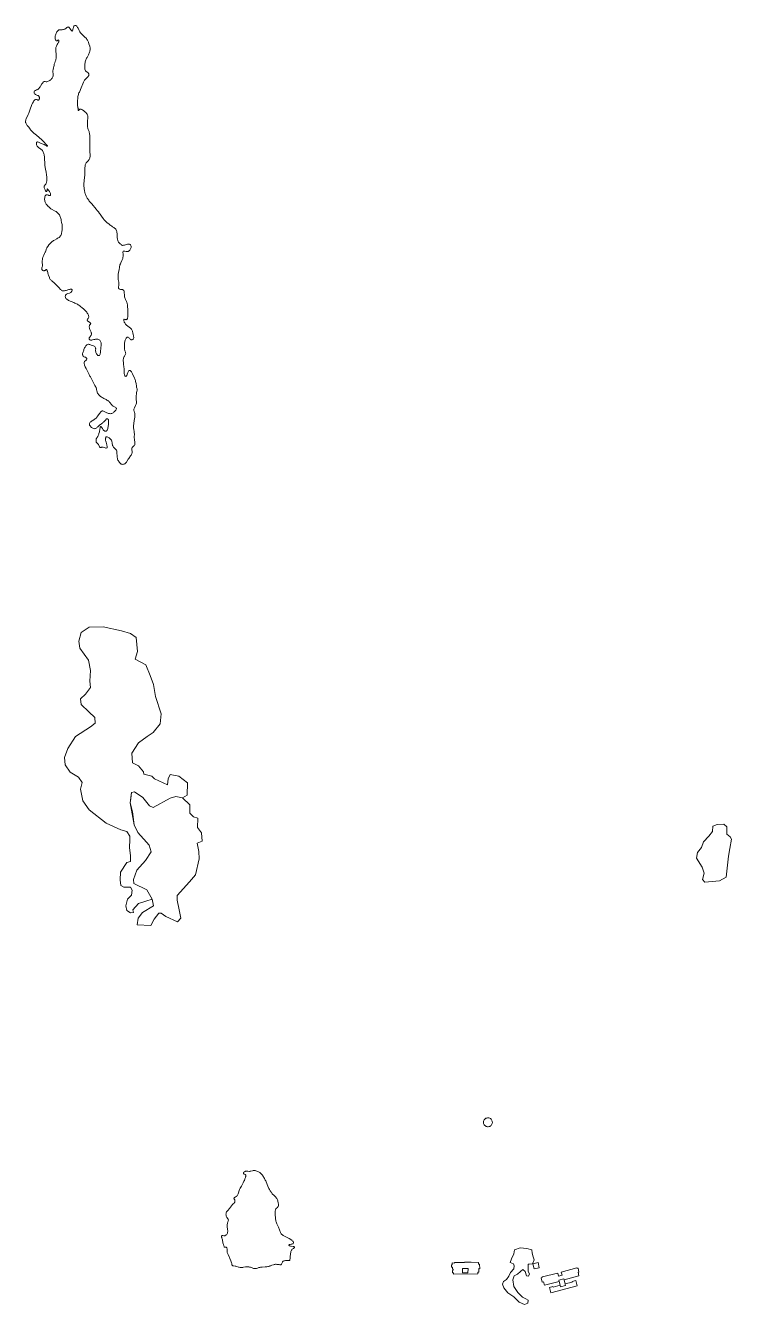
# Model space of a CAD drawing. Header units: metres. Extents: x 793723 to 812165, y 297650 to 314276.
# Drawn here: x 801819 to 803597, y 311058 to 314276 of the extents above; entities that cross this region are included whole.
import ezdxf

# ---------------------------------------------------------------- set-up
doc = ezdxf.new("R2010")
doc.units = ezdxf.units.M

msp = doc.modelspace()

# ---------------------------------------------------------------- linework, layer by layer
at = {"linetype": 'Continuous', "lineweight": 13}
for points in [[(801895.41, 314217.75), (801895.63, 314219.96), (801896.07, 314222.06), (801896.84, 314224.06), (801897.84, 314226.05), (801898.84, 314227.93), (801900.72, 314230.82), (801901.61, 314232.15), (801902.27, 314233.48), (801902.72, 314234.8), (801902.94, 314236.02), (801902.93, 314237.24), (801902.71, 314238.12), (801902.26, 314238.9), (801901.82, 314239.23), (801901.26, 314239.12), (801900.81, 314238.78), (801899.7, 314237.56), (801899.04, 314237.01), (801898.37, 314236.79), (801897.48, 314236.89), (801896.37, 314237.45), (801895.36, 314238.44), (801894.47, 314239.65), (801893.8, 314241.09), (801893.46, 314242.97), (801893.35, 314244.96), (801893.56, 314247.07), (801894, 314249.39), (801894.55, 314251.61), (801895.22, 314253.82), (801896.1, 314255.92), (801896.99, 314257.92), (801898.1, 314259.69), (801899.32, 314261.24), (801900.54, 314262.69), (801901.87, 314263.68), (801903.31, 314264.46)], [(801903.31, 314264.46), (801904.65, 314264.69), (801906.09, 314264.69), (801907.65, 314264.69), (801909.21, 314264.7), (801911.1, 314264.81), (801912.99, 314265.26), (801914.88, 314265.71), (801916.44, 314266.15), (801918, 314266.71), (801919.44, 314267.38), (801920.88, 314268.27), (801923.44, 314270.26), (801924.55, 314271.15), (801925.66, 314271.71), (801926.77, 314271.93), (801927.89, 314271.49), (801928.89, 314270.72), (801930, 314269.62), (801931.01, 314268.29), (801933.91, 314263.98), (801934.81, 314262.77), (801935.7, 314261.99), (801936.48, 314261.66), (801937.14, 314261.89), (801937.7, 314262.66), (801938.25, 314263.99), (801938.58, 314265.54), (801939.13, 314269.3), (801939.57, 314271.08), (801940.12, 314272.74), (801941.01, 314274.07), (801942.01, 314274.96), (801943.23, 314275.4), (801944.57, 314275.51), (801945.9, 314275.41), (801947.13, 314274.86), (801948.35, 314273.75)], [(801948.35, 314273.75), (801949.36, 314272.43), (801950.36, 314270.88), (801951.37, 314269.11), (801954.16, 314263.25)], [(801954.16, 314263.25), (801955.17, 314261.26), (801956.29, 314259.39), (801957.63, 314257.51), (801959.19, 314255.74), (801960.75, 314254.08), (801962.42, 314252.32), (801969.23, 314245.92), (801970.9, 314244.26), (801972.46, 314242.6), (801973.91, 314240.84), (801975.25, 314239.07), (801976.37, 314237.3), (801977.15, 314235.42), (801977.82, 314233.54), (801978.94, 314229.78), (801980.74, 314224.03), (801981.19, 314222.15), (801981.64, 314220.16), (801981.86, 314218.28), (801981.87, 314216.29), (801981.65, 314214.3), (801981.32, 314212.3), (801980.88, 314210.42), (801980.22, 314208.43), (801979.33, 314206.21), (801978.34, 314204.11), (801977.34, 314201.89), (801974.02, 314195.47), (801972.91, 314193.36), (801971.91, 314191.15), (801971.03, 314188.93), (801970.26, 314186.72), (801969.59, 314184.28), (801969.04, 314181.96), (801968.71, 314179.52), (801968.5, 314177.2), (801968.28, 314174.76)], [(801874.69, 314134.59), (801876.47, 314135.26), (801878.25, 314136.26), (801879.91, 314137.37), (801881.69, 314138.7), (801883.36, 314140.15), (801884.8, 314141.7), (801886.24, 314143.36), (801887.35, 314145.14), (801888.12, 314146.91), (801888.56, 314148.79), (801888.78, 314150.78), (801888.67, 314152.77), (801888.55, 314154.77), (801888.1, 314158.53), (801887.98, 314160.41), (801888.2, 314162.18), (801888.53, 314164.06), (801889.96, 314169.71), (801890.4, 314171.7), (801891.17, 314175.91), (801891.61, 314178.01), (801892.16, 314180.11), (801892.83, 314181.78), (801894.15, 314185.21), (801894.82, 314186.87), (801895.37, 314188.75), (801895.7, 314190.64), (801896.03, 314192.52), (801896.25, 314194.51), (801896.35, 314196.5), (801896.35, 314198.83), (801896.23, 314201.26), (801896, 314203.58), (801895.43, 314210.77), (801895.31, 314213.1), (801895.31, 314215.42), (801895.41, 314217.75)], [(801968.28, 314174.76), (801968.17, 314172.44), (801968.29, 314170.11), (801968.52, 314167.79), (801968.86, 314165.69), (801969.53, 314163.7), (801970.54, 314161.93), (801971.65, 314160.38), (801973.1, 314159.06), (801974.33, 314158.07), (801975.67, 314157.18), (801976.89, 314156.3), (801977.78, 314155.31), (801978.45, 314154.2), (801978.68, 314152.87), (801978.68, 314151.55), (801978.35, 314150.22), (801977.58, 314148.78), (801976.47, 314147.34), (801975.14, 314146.01), (801970.58, 314141.68), (801969.14, 314140.13), (801967.92, 314138.46), (801966.81, 314136.69), (801965.93, 314134.92), (801965.15, 314132.92), (801962.17, 314124.84), (801961.28, 314122.85), (801959.62, 314118.86), (801954.75, 314108.33), (801953.75, 314106.12), (801952.87, 314103.9), (801952.21, 314101.69), (801951.66, 314099.58), (801951.22, 314097.48), (801950.89, 314095.38), (801950.56, 314093.16), (801950.45, 314091.39)], [(801853.98, 314091.28), (801854.2, 314092.72), (801854.2, 314094.16), (801853.86, 314095.7), (801853.19, 314097.03), (801852.3, 314098.25), (801850.96, 314099.24), (801849.4, 314099.9), (801845.95, 314101.11), (801844.39, 314101.88), (801843.05, 314102.76), (801842.05, 314103.98), (801841.27, 314105.41), (801840.93, 314106.85), (801840.82, 314108.4), (801841.03, 314109.73), (801841.7, 314110.95), (801842.7, 314111.72), (801844.03, 314112.39), (801847.03, 314113.5), (801848.7, 314114.17), (801850.26, 314114.95), (801851.81, 314116.17), (801853.26, 314117.72), (801854.59, 314119.5), (801855.92, 314121.27), (801857.14, 314123.27), (801860.57, 314128.81), (801861.57, 314130.36), (801862.68, 314131.8), (801863.68, 314133.02), (801864.79, 314133.91), (801865.9, 314134.57), (801867.23, 314134.69), (801868.57, 314134.58), (801871.46, 314134.14), (801873.02, 314134.15), (801874.69, 314134.59)], [(801822.43, 314025.92), (801821.31, 314027.46), (801820.42, 314029.12), (801819.86, 314030.56), (801819.41, 314031.99), (801819.18, 314033.43), (801819.29, 314035.31), (801819.73, 314037.31), (801820.28, 314039.19), (801821.06, 314041.18), (801821.94, 314043.29), (801824.93, 314049.38), (801825.82, 314051.37), (801826.81, 314053.48), (801827.59, 314055.47), (801828.25, 314057.58), (801830.9, 314065.55), (801831.68, 314067.43), (801833.22, 314071.53), (801835.1, 314077.07), (801835.77, 314078.84), (801836.76, 314080.5), (801838.98, 314083.72), (801840.31, 314085.93), (801840.98, 314086.93), (801841.98, 314088.04), (801842.97, 314089.04), (801843.97, 314089.7), (801845.09, 314089.93), (801846.09, 314089.82), (801847.09, 314089.38), (801848.98, 314088.28), (801849.88, 314087.95), (801850.88, 314087.84), (801851.88, 314088.17), (801852.77, 314088.84), (801853.54, 314089.95), (801853.98, 314091.28)], [(801950.45, 314091.39), (801950.24, 314087.52), (801950.03, 314082.32), (801949.92, 314079.11), (801949.93, 314076.12), (801950.16, 314073.24), (801950.61, 314070.7), (801951.06, 314068.82), (801951.62, 314067.38), (801952.07, 314066.5), (801952.4, 314066.28), (801952.07, 314066.06), (801951.85, 314065.61), (801951.63, 314064.95), (801951.63, 314064.29), (801951.63, 314063.62), (801951.85, 314062.85), (801952.19, 314062.18), (801952.52, 314061.74), (801952.86, 314061.52), (801953.08, 314061.63), (801953.3, 314062.08), (801953.52, 314062.63), (801953.86, 314063.29), (801954.3, 314064.07), (801955.08, 314064.74), (801955.85, 314065.18), (801956.85, 314065.4), (801957.97, 314065.3), (801959.64, 314064.86), (801961.31, 314064.09), (801963.09, 314063.09), (801964.87, 314061.77), (801966.55, 314060.45), (801968.33, 314058.9), (801970, 314057.36), (801971.56, 314055.7), (801973.01, 314054.04)], [(801973.01, 314054.04), (801974.24, 314052.28), (801975.14, 314050.4), (801975.81, 314048.41), (801976.04, 314046.42), (801976.15, 314044.31), (801975.94, 314042.21), (801975.61, 314040.11), (801975.39, 314038.23), (801975.17, 314034.46), (801975.07, 314030.48), (801975.08, 314026.38), (801975.2, 314024.28), (801975.31, 314022.29), (801975.54, 314020.3), (801975.88, 314018.31), (801976.44, 314016.32), (801977.11, 314014.44), (801978.57, 314010.57), (801979.24, 314008.69), (801979.8, 314006.7), (801980.25, 314004.49), (801980.48, 314002.27), (801980.71, 313999.95), (801980.71, 313997.63), (801981.2, 313981.8), (801981.1, 313977.16), (801980.79, 313965.31), (801980.68, 313962.99), (801980.8, 313960.67), (801980.81, 313958.34), (801981.03, 313956.13), (801981.6, 313952.04), (801981.83, 313950.05), (801981.94, 313948.05), (801981.72, 313945.95), (801981.4, 313943.85), (801980.84, 313941.86)], [(801846.9, 313980.94), (801847.23, 313981.93), (801847.9, 313982.49), (801848.9, 313982.71), (801850.12, 313982.6), (801851.57, 313982.05), (801853.13, 313981.5), (801858.37, 313979.08), (801863.93, 313976.88), (801865.72, 313976.22), (801867.27, 313975.45), (801870.17, 313973.8), (801872.07, 313972.81), (801873.07, 313972.48), (801873.74, 313972.37), (801874.18, 313972.48), (801874.4, 313972.7), (801874.18, 313973.25), (801872.62, 313974.69), (801869.72, 313977.67), (801866.7, 313981.2), (801865.37, 313982.64), (801862.69, 313985.29), (801858.23, 313989.59), (801855.11, 313992.46), (801853.55, 313993.9), (801846.75, 313999.41), (801843.4, 314002.17), (801840.28, 314005.04), (801837.04, 314008.24), (801835.26, 314009.9), (801833.59, 314011.67), (801831.91, 314013.54), (801830.8, 314014.98), (801827.34, 314019.51), (801824.77, 314022.71), (801823.54, 314024.26), (801822.43, 314025.92)], [(801872.38, 313884.06), (801872.6, 313886.38), (801872.82, 313888.71), (801872.81, 313891.14), (801872.81, 313893.58), (801872.69, 313896.01), (801872.35, 313898.11), (801872.01, 313900.32), (801870.77, 313906.74), (801869.75, 313914.59), (801868.06, 313923.66), (801867.72, 313925.99), (801867.5, 313928.2), (801867.38, 313930.41), (801867.25, 313939.38), (801867.13, 313941.59), (801866.9, 313943.91), (801866.56, 313946.23), (801866.23, 313948.56), (801865.78, 313950.77), (801865.21, 313952.98), (801864.54, 313955.19), (801863.76, 313957.18), (801862.86, 313959.17), (801861.63, 313960.94), (801860.18, 313962.6), (801858.51, 313964.03), (801856.62, 313965.47), (801852.94, 313968.11), (801851.16, 313969.44), (801849.59, 313970.87), (801848.37, 313972.42), (801847.7, 313973.97), (801847.14, 313975.4), (801846.8, 313976.95), (801846.68, 313978.39), (801846.68, 313979.83), (801846.9, 313980.94)], [(801980.84, 313941.86), (801980.07, 313939.97), (801979.41, 313938.53), (801978.74, 313937.31), (801977.52, 313935.76), (801976.08, 313934.32), (801973.19, 313931.44), (801971.86, 313929.99), (801970.75, 313928.33), (801970.09, 313926.67), (801969.53, 313924.9), (801969.21, 313922.91), (801968.99, 313920.91), (801968.88, 313918.81), (801968.89, 313916.71), (801968.79, 313912.39), (801968.8, 313905.64), (801968.81, 313903.32), (801968.7, 313901.1), (801968.48, 313898.67), (801968.05, 313894.02), (801966.74, 313884.61), (801966.41, 313882.29), (801966.19, 313879.96), (801966.09, 313877.64), (801966.09, 313875.32), (801966.1, 313872.99), (801966.32, 313870.67), (801966.55, 313868.46), (801967.01, 313863.81), (801967.35, 313861.49), (801967.8, 313859.27), (801968.25, 313857.06), (801968.81, 313854.74), (801969.37, 313852.64), (801970.15, 313850.54), (801970.94, 313848.55), (801971.83, 313846.56)], [(801882.03, 313851.44), (801881.69, 313852.99), (801881.24, 313854.64), (801880.57, 313856.19), (801879.79, 313857.85), (801878.9, 313859.07), (801878.12, 313860.28), (801875.55, 313863.48), (801874.77, 313864.37), (801874.21, 313864.7), (801873.77, 313864.59), (801873.43, 313864.14), (801873.32, 313863.59), (801873.33, 313862.7), (801873.33, 313861.71), (801873.33, 313860.6), (801873.11, 313859.6), (801872.89, 313858.72), (801872.33, 313858.05), (801871.89, 313857.94), (801871.44, 313858.05), (801870.55, 313858.71), (801869.77, 313859.71), (801868.99, 313861.03), (801868.21, 313862.47), (801867.54, 313864.13), (801866.86, 313865.9), (801866.42, 313867.67), (801866.19, 313869.44), (801866.41, 313871.1), (801866.96, 313872.43), (801867.85, 313873.76), (801869.84, 313876.42), (801870.73, 313877.86), (801871.28, 313879.3), (801871.73, 313880.74), (801872.06, 313882.4), (801872.38, 313884.06)], [(801896.15, 313807.32), (801894.15, 313808.64), (801892.25, 313809.74), (801886.46, 313812.72), (801884.57, 313813.71), (801882.67, 313814.81), (801880.78, 313816.13), (801879.11, 313817.57), (801877.43, 313819.11), (801875.76, 313820.66), (801874.2, 313822.43), (801872.75, 313824.08), (801871.41, 313825.85), (801870.18, 313827.73), (801869.17, 313829.61), (801868.28, 313831.6), (801867.72, 313833.59), (801867.38, 313835.69), (801867.26, 313837.79), (801867.26, 313839.78), (801867.37, 313841.89), (801867.58, 313843.77), (801868.03, 313845.43), (801868.47, 313846.76), (801869.02, 313847.75), (801869.91, 313848.75), (801870.8, 313849.42), (801871.91, 313849.64), (801873.02, 313849.65), (801874.14, 313849.32), (801876.59, 313848.44), (801878.03, 313848), (801879.37, 313847.78), (801880.59, 313847.78), (801881.48, 313848.12), (801881.93, 313848.89), (801882.03, 313850), (801882.03, 313851.44)], [(801971.83, 313846.56), (801972.73, 313844.79), (801973.62, 313843.13), (801974.63, 313841.36), (801975.63, 313839.71), (801976.86, 313837.72), (801978.31, 313835.84), (801979.76, 313833.96), (801982.78, 313830.32), (801985.9, 313826.67), (801996.83, 313813.97), (801999.85, 313810.33), (802002.86, 313806.57), (802005.76, 313802.82), (802007.1, 313800.94), (802012.46, 313793.21), (802015.14, 313789.45), (802016.59, 313787.57), (802018.04, 313785.8), (802019.71, 313784.15), (802021.39, 313782.49), (802023.06, 313780.84), (802024.84, 313779.29), (802028.52, 313776.31), (802032.31, 313773.44), (802034.21, 313772.12), (802036.1, 313770.8), (802037.99, 313769.47), (802041.78, 313767.16), (802043.45, 313766.06), (802045.02, 313764.73), (802046.35, 313763.3), (802047.47, 313761.42), (802048.25, 313759.43), (802048.82, 313757.22), (802049.15, 313755), (802049.49, 313752.57), (802049.72, 313750.14)], [(801884.54, 313730.49), (801886.32, 313732.05), (801888.09, 313733.49), (801889.98, 313734.71), (801891.98, 313735.82), (801898.09, 313739.16), (801899.98, 313740.27), (801901.87, 313741.49), (801903.65, 313742.71), (801905.31, 313744.04), (801906.65, 313745.6), (801907.75, 313747.37), (801908.64, 313749.36), (801909.41, 313751.58), (801909.96, 313753.79), (801910.4, 313756.12), (801910.73, 313758.44), (801911.06, 313760.77), (801911.28, 313763.2), (801911.38, 313765.64), (801911.49, 313768.07), (801911.48, 313770.5), (801911.25, 313772.94), (801911.03, 313775.37), (801910.58, 313777.92), (801910.12, 313780.35), (801909.11, 313785.22), (801908.55, 313787.65), (801907.99, 313790.08), (801907.31, 313792.41), (801906.42, 313794.62), (801905.52, 313796.83), (801904.41, 313798.93), (801903.07, 313800.81), (801901.5, 313802.68), (801899.83, 313804.34), (801898.05, 313805.88), (801896.15, 313807.32)], [(802049.72, 313750.14), (802050.07, 313743.39), (802050.19, 313741.17), (802050.53, 313739.07), (802050.87, 313737.08), (802051.43, 313735.31), (802051.99, 313733.65), (802052.77, 313732), (802053.66, 313730.56), (802054.89, 313729.01), (802056.12, 313727.69), (802057.46, 313726.36), (802058.79, 313725.26), (802060.13, 313724.16), (802061.02, 313723.49), (802062.03, 313722.94), (802063.03, 313722.5), (802064.59, 313722.4), (802066.25, 313722.62), (802068.03, 313723.07), (802073.82, 313724.96), (802075.71, 313725.41), (802077.6, 313725.75), (802079.38, 313725.64), (802080.94, 313725.2), (802082.38, 313724.43), (802083.61, 313723.44), (802084.61, 313722.11), (802085.17, 313720.67), (802085.29, 313719.01), (802084.96, 313717.35), (802084.41, 313715.58), (802083.52, 313713.81), (802082.52, 313712.15), (802081.42, 313710.48), (802080.19, 313709.15), (802078.75, 313708.04), (802077.31, 313707.27)], [(801866.02, 313658.52), (801865.01, 313658.41), (801864.01, 313658.52), (801862.9, 313658.96), (801862.01, 313659.73), (801861.12, 313660.61), (801860.56, 313661.72), (801860.22, 313662.94), (801860.33, 313664.26), (801860.55, 313665.59), (801861.21, 313668.58), (801861.54, 313670.24), (801861.64, 313672.01), (801861.64, 313673.89), (801861.29, 313679.76), (801861.29, 313681.97), (801861.39, 313684.07), (801861.5, 313686.18), (801861.83, 313688.28), (801862.16, 313690.38), (801862.6, 313692.38), (801863.26, 313694.26), (801864.15, 313696.25), (801865.14, 313698.14), (801867.14, 313701.79), (801868.02, 313703.79), (801868.58, 313705.12), (801869.02, 313706.44), (801870.68, 313711.65), (801871.23, 313713.2), (801872, 313714.75), (801873, 313716.63), (801874.22, 313718.41), (801875.44, 313720.07), (801878.21, 313723.51), (801881.32, 313727.06), (801882.87, 313728.83), (801884.54, 313730.49)], [(802077.31, 313707.27), (802075.75, 313707.04), (802074.08, 313707.04), (802072.41, 313707.25), (802069.18, 313708.02), (802067.73, 313708.24), (802066.51, 313708.24), (802065.51, 313708.01), (802064.95, 313707.57), (802064.62, 313706.9), (802064.4, 313705.8), (802064.52, 313704.36), (802064.97, 313701.15), (802065.2, 313699.49), (802065.2, 313697.72), (802064.98, 313695.73), (802064.32, 313691.74), (802063.88, 313689.86), (802063.44, 313687.98), (802062.78, 313686.1), (802062.01, 313684.1), (802058.9, 313678.23), (802057.91, 313676.13), (802057.02, 313673.91), (802056.36, 313671.7), (802055.92, 313669.59), (802055.48, 313667.49), (802054.72, 313661.07), (802054.39, 313658.85), (802052.74, 313649.78), (802052.41, 313647.56), (802052.19, 313645.24), (802052.09, 313643.02), (802052.2, 313640.81), (802052.43, 313638.49), (802052.66, 313636.28), (802053.68, 313629.64), (802053.9, 313627.54)], [(801935.78, 313611.77), (801934.78, 313612.21), (801933.33, 313612.32), (801931.77, 313612.09), (801929.88, 313611.64), (801927.88, 313611.09), (801921.54, 313609.3), (801919.43, 313608.74), (801917.32, 313608.29), (801915.2, 313608.07), (801913.31, 313608.06), (801911.53, 313608.5), (801909.97, 313609.27), (801908.52, 313610.38), (801907.07, 313611.81), (801902.72, 313616.45), (801901.16, 313618.1), (801889.56, 313629.7), (801888.11, 313631.02), (801885.21, 313633.23), (801883.76, 313634.44), (801882.43, 313635.66), (801881.31, 313636.98), (801880.42, 313638.42), (801879.74, 313639.96), (801879.07, 313641.62), (801877.17, 313647.37), (801876.5, 313649.47), (801874.25, 313657.21), (801873.69, 313658.76), (801873.13, 313660.09), (801872.46, 313661.08), (801871.79, 313661.64), (801871.02, 313661.52), (801870.13, 313661.08), (801868.24, 313659.63), (801867.13, 313658.97), (801866.02, 313658.52)], [(802053.9, 313627.54), (802054.02, 313625.32), (802054.03, 313623.33), (802053.81, 313621.34), (802053.37, 313617.8), (802053.26, 313616.25), (802053.38, 313614.81), (802053.71, 313613.7), (802054.5, 313612.93), (802055.5, 313612.38), (802056.72, 313611.94), (802058.28, 313611.72), (802061.51, 313611.4), (802063.18, 313611.29), (802064.51, 313610.85), (802065.74, 313610.19), (802066.63, 313609.09), (802067.19, 313607.54), (802067.53, 313605.77), (802067.76, 313603.78), (802068.11, 313597.36), (802068.33, 313595.04), (802068.56, 313592.82), (802069.12, 313590.61), (802069.8, 313588.62), (802070.58, 313586.63), (802073.26, 313580.88), (802074.16, 313578.89), (802074.83, 313576.9), (802075.28, 313575.14), (802075.62, 313573.37), (802075.84, 313571.48), (802076.3, 313567.28), (802076.64, 313562.52), (802076.77, 313557.65), (802076.88, 313555.44), (802076.78, 313550.9), (802076.58, 313544.38)], [(801965.04, 313562.59), (801961.37, 313565.68), (801957.58, 313568.77), (801955.68, 313570.21), (801953.67, 313571.64), (801951.67, 313572.96), (801949.66, 313574.29), (801947.55, 313575.5), (801945.43, 313576.6), (801943.2, 313577.48), (801940.97, 313578.36), (801934.07, 313581), (801931.84, 313581.88), (801929.61, 313582.87), (801927.5, 313583.86), (801925.6, 313585.08), (801923.93, 313586.29), (801922.37, 313587.72), (801921.03, 313589.16), (801920.14, 313590.82), (801919.58, 313592.48), (801919.35, 313594.25), (801919.57, 313596.02), (801920.12, 313597.57), (801921.12, 313598.79), (801922.45, 313599.79), (801924.12, 313600.56), (801925.9, 313601.12), (801929.68, 313602.24), (801931.46, 313602.9), (801933.01, 313603.79), (801934.24, 313604.9), (801935.12, 313606.12), (801935.79, 313607.45), (801936.23, 313608.78), (801936.34, 313610), (801936.22, 313610.99), (801935.78, 313611.77)], [(801981.86, 313509.19), (801981.08, 313511.06), (801980.4, 313513.05), (801979.84, 313515.05), (801979.62, 313516.93), (801979.5, 313518.7), (801979.83, 313520.25), (801980.38, 313521.46), (801981.16, 313522.57), (801982.6, 313524.46), (801983.16, 313525.34), (801983.27, 313526.12), (801982.93, 313527), (801982.26, 313527.78), (801981.26, 313528.66), (801980.03, 313529.43), (801976.35, 313531.97), (801975.57, 313532.52), (801974.91, 313533.07), (801974.46, 313533.73), (801974.23, 313534.4), (801974.45, 313535.39), (801975.12, 313536.5), (801976.89, 313538.72), (801977.67, 313540.05), (801978.22, 313541.49), (801978.33, 313543.15), (801978.1, 313544.81), (801977.54, 313546.69), (801976.76, 313548.57), (801975.75, 313550.45), (801974.64, 313552.32), (801973.3, 313554.09), (801971.85, 313555.86), (801970.29, 313557.63), (801968.61, 313559.28), (801966.83, 313560.94), (801965.04, 313562.59)], [(802076.58, 313544.38), (802076.47, 313542.27), (802076.25, 313540.39), (802076.03, 313538.73), (802075.48, 313537.29), (802074.7, 313536.29), (802073.7, 313535.63), (802072.59, 313535.4), (802071.37, 313535.62), (802068.92, 313536.39), (802067.91, 313536.61), (802067.02, 313536.5), (802066.58, 313536.05), (802066.36, 313535.17), (802066.36, 313534.06), (802066.7, 313532.73), (802067.26, 313531.19), (802067.93, 313529.64), (802068.94, 313527.76), (802070.05, 313525.99), (802071.28, 313524.22), (802072.73, 313522.68), (802074.29, 313521.24), (802075.97, 313519.92), (802081.2, 313516.17), (802082.88, 313514.84), (802084.33, 313513.41), (802085.66, 313511.86), (802086.67, 313510.32), (802087.45, 313508.66), (802088.12, 313506.89), (802088.57, 313505.12), (802089.02, 313503.68), (802090.48, 313497.82), (802091.04, 313495.61), (802091.38, 313493.4), (802091.61, 313491.41), (802091.61, 313489.52)], [(802008.45, 313463.21), (802008.67, 313465.54), (802009.21, 313470.41), (802009.43, 313472.73), (802009.53, 313475.06), (802009.31, 313477.27), (802008.86, 313479.15), (802008.18, 313481.03), (802007.18, 313482.69), (802005.95, 313484.12), (802004.5, 313485.23), (802002.83, 313485.89), (802001.16, 313486.44), (801999.27, 313486.65), (801997.27, 313486.65), (801995.26, 313486.42), (801993.26, 313486.08), (801991.37, 313485.64), (801987.7, 313484.52), (801985.92, 313484.19), (801984.14, 313483.96), (801982.59, 313484.07), (801981.36, 313484.62), (801980.36, 313485.28), (801979.58, 313486.27), (801979.13, 313487.38), (801979.02, 313488.49), (801979.46, 313489.59), (801980.12, 313490.7), (801983.01, 313494.36), (801983.89, 313495.58), (801984.67, 313496.91), (801985.11, 313498.35), (801985.33, 313499.79), (801985.22, 313501.23), (801984.77, 313502.77), (801984.21, 313504.32), (801981.86, 313509.19)], [(801979.12, 313397.97), (801975.87, 313404.49), (801971.63, 313413.11), (801969.72, 313417.09), (801968.83, 313418.97), (801968.05, 313420.85), (801967.38, 313422.62), (801966.93, 313424.39), (801966.59, 313426.05), (801966.47, 313427.48), (801966.8, 313428.81), (801967.58, 313429.92), (801968.58, 313430.81), (801970.91, 313432.7), (801971.91, 313433.58), (801972.69, 313434.69), (801973.24, 313435.8), (801973.46, 313436.91), (801973.24, 313438.01), (801972.68, 313439.01), (801971.9, 313439.89), (801970.89, 313440.66), (801969.89, 313441.21), (801968.78, 313441.54), (801966.66, 313441.98), (801965.66, 313442.42), (801964.66, 313443.3), (801963.88, 313444.41), (801963.2, 313445.85), (801962.76, 313447.39), (801962.64, 313449.05), (801962.86, 313450.6), (801963.3, 313452.26), (801965.62, 313459.13), (801966.17, 313460.9), (801966.95, 313462.9), (801967.94, 313464.78), (801968.94, 313466.66)], [(801968.94, 313466.66), (801970.05, 313468.44), (801971.16, 313469.99), (801972.38, 313471.43), (801973.71, 313472.43), (801975.16, 313473.21), (801976.6, 313473.65), (801978.05, 313473.66), (801979.61, 313473.33), (801981.17, 313472.89), (801984.51, 313471.57), (801988.4, 313470.25), (801990.19, 313469.59), (801991.97, 313468.71), (801993.42, 313467.72), (801994.42, 313466.39), (801995.2, 313464.95), (801995.65, 313463.29), (801995.77, 313461.86), (801995.66, 313458.65), (801995.67, 313456.99), (801995.89, 313455), (801996.46, 313453.12), (801997.24, 313451.13), (801998.13, 313449.36), (801999.14, 313447.81), (802000.37, 313446.49), (802001.59, 313445.49), (802002.93, 313445.05), (802004.26, 313445.17), (802005.37, 313445.83), (802006.26, 313446.83), (802006.81, 313448.38), (802007.26, 313450.04), (802007.58, 313452.04), (802007.8, 313454.14), (802007.91, 313456.35), (802008.45, 313463.21)], [(802091.61, 313489.52), (802091.17, 313487.86), (802090.4, 313486.64), (802089.29, 313485.65), (802088.06, 313484.98), (802086.73, 313484.75), (802085.39, 313484.86), (802083.95, 313485.52), (802082.61, 313486.63), (802081.38, 313487.84), (802080.15, 313489.17), (802078.93, 313490.38), (802077.7, 313491.26), (802076.48, 313491.7), (802075.48, 313491.48), (802074.36, 313490.92), (802073.36, 313490.03), (802072.37, 313488.93), (802071.48, 313487.49), (802070.82, 313485.93), (802070.04, 313483.94), (802069.49, 313481.73), (802069.05, 313479.51), (802068.72, 313477.08), (802068.51, 313474.75), (802068.29, 313472.32), (802068.18, 313469.88), (802068.08, 313467.56), (802068.19, 313465.12), (802068.31, 313462.91), (802068.54, 313460.7), (802068.99, 313458.49), (802069.55, 313456.83), (802070.67, 313453.51), (802071.12, 313451.96), (802071.34, 313450.19), (802071.13, 313448.64), (802070.46, 313447.09)], [(802070.46, 313447.09), (802069.46, 313445.54), (802068.35, 313444.1), (802067.25, 313442.55), (802066.36, 313440.89), (802065.81, 313439.11), (802065.48, 313437.23), (802065.26, 313435.13), (802065.26, 313433.03), (802065.38, 313430.81), (802065.5, 313428.6), (802065.95, 313423.95), (802066.75, 313416.87), (802067.21, 313412.12), (802067.55, 313407.36), (802067.79, 313401.16), (802067.9, 313399.17), (802068.13, 313397.4), (802068.47, 313395.85), (802069.03, 313394.53), (802069.7, 313393.75), (802070.48, 313393.2), (802071.37, 313392.98), (802072.15, 313393.1), (802073.03, 313393.87), (802073.92, 313395.2), (802074.7, 313396.86), (802075.36, 313398.64), (802076.8, 313402.62), (802077.57, 313404.4), (802078.35, 313406.06), (802079.23, 313407.28), (802080.23, 313407.94), (802081.23, 313408.06), (802082.35, 313407.62), (802083.46, 313406.84), (802084.58, 313405.74), (802085.58, 313404.3)], [(802036.26, 313321.19), (802034.93, 313322.85), (802032.36, 313326.28), (802030.91, 313328.04), (802029.46, 313329.59), (802027.79, 313330.91), (802026, 313332.24), (802024.11, 313333.34), (802022.1, 313334.44), (802015.98, 313337.63), (802013.97, 313338.74), (802011.96, 313339.95), (802009.96, 313341.27), (802008.17, 313342.6), (802006.39, 313344.14), (802004.72, 313345.58), (802003.16, 313347.23), (802001.82, 313348.89), (802000.7, 313350.66), (801999.92, 313352.43), (801999.36, 313354.31), (801998.91, 313356.3), (801998.12, 313360.06), (801997.78, 313361.94), (801997.22, 313363.71), (801996.88, 313364.92), (801996.33, 313366.03), (801995.54, 313367.24), (801993.65, 313369.78), (801992.64, 313371.44), (801991.75, 313373.32), (801990.74, 313375.2), (801988.06, 313381.28), (801987.05, 313383.38), (801986.04, 313385.37), (801982.58, 313391.67), (801981.35, 313393.77), (801979.12, 313397.97)], [(802085.58, 313404.3), (802086.59, 313402.65), (802087.48, 313400.88), (802088.38, 313398.89), (802093.19, 313388.72), (802094.08, 313386.62), (802094.98, 313384.41), (802095.76, 313382.31), (802096.32, 313379.98), (802096.88, 313377.55), (802097.33, 313375.23), (802098.35, 313368.37), (802098.69, 313366.16), (802099.59, 313362.95), (802099.93, 313361.29), (802100.04, 313359.74), (802100.05, 313357.75), (802099.72, 313355.76), (802098.84, 313351.55), (802098.4, 313349.34), (802098.18, 313347.57), (802098.07, 313345.79), (802097.75, 313341.92), (802097.64, 313339.93), (802097.64, 313337.83), (802097.65, 313335.83), (802097.76, 313333.84), (802098.22, 313329.42), (802098.45, 313327.21), (802098.23, 313325.21), (802097.79, 313323.22), (802097.13, 313321.34), (802096.24, 313319.45), (802093.47, 313313.91), (802092.7, 313312.14), (802092.15, 313310.37), (802091.93, 313308.6), (802092.15, 313306.94)], [(801998.28, 313289.79), (801999.84, 313291.67), (802001.28, 313293.67), (802005.38, 313299.54), (802006.71, 313301.32), (802008.05, 313302.98), (802009.49, 313304.42), (802010.93, 313305.42), (802012.38, 313305.87), (802013.82, 313305.87), (802015.38, 313305.32), (802016.94, 313304.66), (802020.29, 313302.79), (802022.07, 313301.8), (802024.07, 313300.92), (802026.08, 313300.15), (802028.19, 313299.6), (802030.42, 313299.16), (802032.53, 313299.05), (802034.54, 313299.28), (802036.2, 313299.73), (802037.87, 313300.51), (802039.43, 313301.5), (802040.98, 313302.61), (802042.54, 313303.84), (802044.09, 313305.28), (802045.42, 313306.72), (802046.53, 313308.16), (802047.42, 313309.49), (802047.97, 313310.82), (802047.97, 313312.04), (802047.41, 313313.14), (802046.29, 313314.25), (802044.73, 313315.13), (802041.28, 313317.22), (802039.5, 313318.32), (802037.71, 313319.65), (802036.26, 313321.19)], [(802092.15, 313306.94), (802092.6, 313305.39), (802093.72, 313302.07), (802094.17, 313300.31), (802094.51, 313298.2), (802094.63, 313296.1), (802094.52, 313293.78), (802094.3, 313291.56), (802094.09, 313289.24), (802093.76, 313286.8), (802091.89, 313274.85), (802091.57, 313272.41), (802091.35, 313269.98), (802091.24, 313267.54), (802091.25, 313265.22), (802091.37, 313262.79), (802091.71, 313260.35), (802092.84, 313253.27), (802093.06, 313250.95), (802093.29, 313248.63), (802093.3, 313246.41), (802092.86, 313241.54), (802092.87, 313239.55), (802092.98, 313237.56), (802093.21, 313235.57), (802093.44, 313233.58), (802094.23, 313227.6), (802094.57, 313225.61), (802094.57, 313223.62), (802094.47, 313221.85), (802094.03, 313220.3), (802093.25, 313218.97), (802092.25, 313217.75), (802088.7, 313214.64), (802087.7, 313213.53), (802087.03, 313212.32), (802086.7, 313210.88), (802086.71, 313209.33)], [(802022.33, 313284.87), (802021.22, 313283.76), (802018.89, 313281.21), (802016.45, 313278.77), (802014, 313276.44), (802012.67, 313275.33), (802011.34, 313274.22), (802010.12, 313273.22), (802007.78, 313271.77), (802006.56, 313270.78), (802001.34, 313266), (801999.79, 313264.78), (801998.35, 313263.67), (801996.79, 313262.67), (801995.35, 313261.9), (801993.68, 313261.34), (801992.12, 313261.11), (801990.34, 313261.44), (801988.67, 313262.21), (801987, 313263.32), (801985.33, 313264.53), (801983.88, 313265.96), (801982.54, 313267.62), (801981.42, 313268.95), (801980.64, 313270.38), (801980.08, 313271.82), (801979.96, 313273.26), (801980.3, 313274.7), (801980.96, 313276.14), (801982.07, 313277.47), (801983.4, 313278.69), (801985.18, 313280.02), (801987.07, 313281.24), (801991.07, 313283.58), (801992.96, 313284.91), (801994.84, 313286.24), (801996.62, 313287.9), (801998.28, 313289.79)], [(802006.59, 313259.82), (802007.14, 313263.36), (802007.36, 313264.8), (802007.69, 313265.91), (802008.13, 313266.57), (802008.58, 313266.69), (802009.02, 313266.58), (802009.91, 313265.91), (802010.69, 313264.7), (802012.7, 313261.61), (802013.82, 313259.95), (802015.05, 313258.4), (802016.5, 313256.97), (802017.84, 313256.08), (802019.17, 313255.42), (802020.62, 313255.09), (802021.84, 313255.1), (802023.07, 313255.43), (802024.07, 313256.43), (802024.95, 313257.87), (802025.73, 313259.53), (802026.28, 313261.53), (802026.72, 313263.63), (802027.16, 313265.95), (802027.49, 313268.28), (802027.82, 313270.6), (802028.03, 313272.93), (802028.25, 313275.25), (802028.36, 313277.58), (802028.35, 313279.68), (802028.23, 313281.67), (802027.9, 313283.44), (802027.34, 313284.77), (802026.56, 313285.65), (802025.55, 313286.2), (802024.44, 313286.2), (802023.44, 313285.75), (802022.33, 313284.87)], [(802024.39, 313213.16), (802023.5, 313212.72), (802022.39, 313212.5), (802021.05, 313212.6), (802019.49, 313212.93), (802014.93, 313214.36), (802013.37, 313214.69), (802012.03, 313214.8), (802010.59, 313214.57), (802009.37, 313214.24), (802008.25, 313214.01), (802007.25, 313214.12), (802006.36, 313214.78), (802005.58, 313215.89), (802004.8, 313217.32), (802003.46, 313219.98), (802002.9, 313221.08), (802002.12, 313222.08), (802001.11, 313223.18), (801998.77, 313225.28), (801997.88, 313226.38), (801997.32, 313227.49), (801996.98, 313228.59), (801996.76, 313230.25), (801996.64, 313231.91), (801996.86, 313233.57), (801997.3, 313235.34), (801997.96, 313237), (801998.85, 313238.67), (802000.84, 313241.99), (802001.84, 313243.76), (802002.73, 313245.54), (802003.39, 313247.42), (802004.05, 313249.41), (802005.27, 313253.62), (802005.82, 313255.72), (802006.26, 313257.83), (802006.59, 313259.82)], [(802047.99, 313206.91), (802047.1, 313208.35), (802046.09, 313209.67), (802044.87, 313210.78), (802041.41, 313213.87), (802040.41, 313214.97), (802039.63, 313216.19), (802038.95, 313217.74), (802038.39, 313219.28), (802038.06, 313220.94), (802037.72, 313222.82), (802037.04, 313226.58), (802036.7, 313228.46), (802036.14, 313230.34), (802035.47, 313232), (802034.35, 313233.77), (802032.9, 313235.32), (802031.46, 313236.75), (802029.78, 313237.96), (802028.11, 313239.07), (802026.44, 313239.95), (802024.88, 313240.5), (802023.43, 313240.72), (802022.21, 313240.49), (802021.43, 313239.72), (802020.99, 313238.61), (802020.55, 313237.17), (802020.44, 313235.62), (802020.45, 313233.85), (802020.79, 313231.86), (802021.24, 313229.65), (802021.8, 313227.43), (802023.59, 313221.02), (802024.15, 313219.03), (802024.6, 313217.15), (802024.83, 313215.6), (802024.72, 313214.16), (802024.39, 313213.16)], [(802086.71, 313209.33), (802086.82, 313207.67), (802087.39, 313204.24), (802087.5, 313202.36), (802087.4, 313200.59), (802086.84, 313198.59), (802086.07, 313196.71), (802084.96, 313194.72), (802083.74, 313192.83), (802079.19, 313186.62), (802077.98, 313184.63), (802074.32, 313178.76), (802073.1, 313176.87), (802071.77, 313175.21), (802070.43, 313173.77), (802068.88, 313172.66), (802067.43, 313171.99), (802065.88, 313171.65), (802064.32, 313171.54), (802062.87, 313171.65), (802061.43, 313171.98), (802060.09, 313172.42), (802058.42, 313173.52), (802056.86, 313174.95), (802055.41, 313176.5), (802054.18, 313178.38), (802052.95, 313180.37), (802051.94, 313182.47), (802051.05, 313184.57), (802050.38, 313186.89), (802049.93, 313189.1), (802049.7, 313191.53), (802049.58, 313193.86), (802049.46, 313198.51), (802049.34, 313200.83), (802049.11, 313203.04), (802048.66, 313205.03), (802047.99, 313206.91)], [(801953.32, 312726.88), (801959.05, 312748.58), (801979.49, 312762.24), (802014.98, 312763.1), (802061.07, 312752.36), (802083.56, 312745.88), (802097.83, 312735.52), (802101.36, 312700.89), (802095.51, 312681.62), (802122.14, 312667.19), (802132.66, 312640.21), (802141.17, 312617.32), (802146.13, 312587.79), (802160.59, 312543.78), (802157.87, 312518.54), (802140.89, 312496.93), (802125.23, 312486.6), (802103.23, 312470.83), (802086.61, 312444.46), (802088.44, 312420.89), (802103.26, 312413.18), (802115.98, 312397.94), (802116.99, 312391.64), (802136.81, 312387.26)], [(802088.08, 312100.21), (802083.61, 312108.05), (802066.59, 312107.9), (802059.34, 312111.65), (802057.09, 312126.14), (802058.04, 312145.84), (802074.45, 312169.89), (802083.57, 312172.12), (802083.87, 312186.4), (802081.37, 312207.2), (802082.11, 312226.56), (802081.42, 312236.41), (802074.05, 312247.9), (802059.02, 312251.63), (802021.93, 312268.36), (801979.68, 312301.9), (801963.27, 312325.1), (801957.41, 312354.52), (801962.16, 312371.02), (801952.89, 312384.61), (801931.94, 312397.4), (801918.66, 312415.63), (801917.28, 312433.66), (801925.8, 312456.7), (801945.31, 312486.4), (801982.42, 312511.49), (801994.3, 312520.49), (801993.71, 312534.76), (801978.77, 312548.67), (801959.14, 312567.1), (801957.55, 312581.82), (801969.98, 312593.13), (801983.07, 312610.09), (801981.48, 312626.02), (801982.53, 312652.81), (801977.8, 312678.47), (801956.03, 312709.18), (801953.32, 312726.88)], [(802136.81, 312387.26), (802144.28, 312380.41), (802176.58, 312364.88), (802178.55, 312380.6), (802183.64, 312391.57), (802204.79, 312387.41), (802226.64, 312369.87), (802226.16, 312339.44), (802214.71, 312332.66), (802197.24, 312335.5), (802183, 312331.48), (802140.89, 312307.81), (802131.09, 312312.22), (802114.9, 312333.42), (802093.4, 312347.65), (802086.17, 312345.53), (802083, 312319.63), (802092.92, 312264.32), (802102.31, 312245.53), (802124.18, 312220.8), (802130.32, 312213.29), (802135.25, 312196.81), (802121.51, 312174.76), (802099.64, 312150.25), (802090.8, 312126.99), (802091.6, 312116.81), (802124.68, 312100.84), (802138.2, 312077.42), (802122.08, 312072.62), (802103.73, 312066.93), (802089.31, 312050.3), (802091.33, 312043.67), (802083.54, 312043.32), (802074.29, 312049.16), (802071.81, 312060.99), (802076.11, 312077.16), (802085.99, 312087.59), (802088.08, 312100.21)], [(802124.18, 312220.8), (802102.31, 312245.53), (802092.92, 312264.32), (802088.51, 312297.18), (802083, 312319.63), (802084.09, 312330.7), (802086.17, 312345.53), (802093.4, 312347.65), (802114.9, 312333.42), (802131.09, 312312.22), (802140.89, 312307.81), (802183, 312331.48), (802197.24, 312335.5), (802214.71, 312332.66), (802232.89, 312315), (802232.94, 312293.86), (802241.86, 312284.81), (802252.78, 312280.96), (802252.05, 312257.72), (802262.21, 312244.25), (802263.59, 312223.67), (802251.25, 312218.11), (802255.86, 312197.53), (802256.46, 312178.72), (802246.77, 312138.64), (802231.9, 312121.12), (802201.05, 312086.86), (802201.3, 312075.02), (802206.14, 312050.68), (802210.19, 312029.56), (802201.98, 312020.13), (802172.8, 312033.68), (802160.98, 312042.72), (802155.09, 312041.93), (802142.99, 312027.19), (802134.8, 312011.23), (802099.97, 312012.7), (802102.37, 312029.97)], [(802102.37, 312029.97), (802113.35, 312044.38), (802141.02, 312061.16), (802138.2, 312077.42), (802124.68, 312100.84), (802091.6, 312116.81), (802090.8, 312126.99), (802099.64, 312150.25), (802121.51, 312174.76), (802135.25, 312196.81), (802130.32, 312213.29), (802124.18, 312220.8)], [(802344.69, 311325.87), (802345.46, 311326.64), (802346.69, 311327.42), (802349.35, 311329.09), (802350.69, 311330.08), (802351.91, 311331.19), (802353.02, 311332.75), (802353.9, 311334.52), (802354.68, 311336.4), (802355.34, 311338.39), (802357.33, 311344.82), (802358.1, 311346.92), (802358.99, 311348.92), (802359.87, 311350.58), (802362.76, 311355.23), (802363.75, 311356.89), (802365.64, 311360.33), (802367.52, 311363.98), (802369.29, 311367.86), (802370.29, 311370.08), (802371.83, 311374.29), (802373.05, 311377.5), (802373.38, 311378.83), (802373.71, 311379.93), (802373.82, 311381.37), (802373.6, 311382.7), (802373.26, 311383.81), (802372.7, 311384.58), (802372.03, 311385.02), (802369.81, 311385.57), (802368.91, 311386.12), (802368.36, 311386.89), (802368.24, 311387.89), (802368.46, 311389), (802369.02, 311390.21), (802369.9, 311391.32), (802371.01, 311392.21), (802371.9, 311392.66)], [(802371.9, 311392.66), (802373.02, 311392.99), (802374.35, 311393.21), (802375.8, 311393.33), (802377.35, 311393.33), (802378.8, 311393.11), (802381.92, 311392.68), (802383.48, 311392.57), (802385.14, 311392.8), (802386.92, 311393.24), (802390.37, 311394.36), (802392.15, 311394.81), (802393.82, 311395.03), (802395.71, 311394.92), (802397.6, 311394.71), (802399.49, 311394.16), (802401.5, 311393.39), (802403.5, 311392.62)], [(802403.5, 311392.62), (802405.51, 311391.63), (802407.4, 311390.53), (802409.3, 311389.42), (802411.08, 311387.99), (802412.75, 311386.44), (802414.2, 311384.79), (802415.65, 311382.91), (802417.11, 311381.03), (802418.33, 311379.04), (802419.56, 311377.05), (802420.79, 311374.95), (802421.91, 311372.85), (802423.03, 311370.75), (802424.03, 311368.65), (802424.93, 311366.55), (802429.29, 311355.72), (802431.08, 311351.41), (802432.09, 311349.31), (802433.21, 311347.21), (802434.21, 311345.33), (802435.44, 311343.56), (802436.56, 311341.68), (802437.9, 311339.91), (802439.24, 311338.26), (802440.58, 311336.49), (802441.91, 311334.83), (802443.48, 311333.29), (802447.83, 311329.09), (802449.27, 311327.66), (802450.5, 311326.11), (802451.73, 311324.57), (802452.74, 311322.8), (802453.52, 311320.81), (802454.19, 311318.82), (802454.75, 311316.83), (802455.31, 311314.73), (802455.65, 311312.85)], [(802330.13, 311269.73), (802330.13, 311271.06), (802329.79, 311272.16), (802329.01, 311273.27), (802327.11, 311275.47), (802326.11, 311276.8), (802325.33, 311278.24), (802324.77, 311279.9), (802324.32, 311281.67), (802324.09, 311283.44), (802323.97, 311285.21), (802324.19, 311286.98), (802324.63, 311288.75), (802325.41, 311290.52), (802326.52, 311292.18), (802327.74, 311293.73), (802329.18, 311295.29), (802332.07, 311298.5), (802333.51, 311300.17), (802334.73, 311301.83), (802338.28, 311306.6), (802339.39, 311308.15), (802340.61, 311309.59), (802341.83, 311310.81), (802344.27, 311313.03), (802345.27, 311314.14), (802346.05, 311315.36), (802346.49, 311316.57), (802346.6, 311317.79), (802346.59, 311319.01), (802346.26, 311320.11), (802345.92, 311321.11), (802345.25, 311321.99), (802344.58, 311322.66), (802344.14, 311323.43), (802344.02, 311324.2), (802344.24, 311325.09), (802344.69, 311325.87)], [(802455.65, 311312.85), (802455.99, 311310.85), (802456.11, 311309.08), (802456.22, 311307.31), (802456, 311305.76), (802455.34, 311304.43), (802454.45, 311303.22), (802453.34, 311302.11), (802451.01, 311299.67), (802449.9, 311298.34), (802449.01, 311296.89), (802448.24, 311295.12), (802447.8, 311293.13), (802447.58, 311291.03), (802447.47, 311288.92), (802447.48, 311286.6), (802447.6, 311284.28), (802447.82, 311281.95), (802448.28, 311277.2), (802448.96, 311272.55), (802449.3, 311270.12), (802449.75, 311267.79), (802450.31, 311265.47), (802450.98, 311263.26), (802451.88, 311260.94), (802452.88, 311258.73), (802456.02, 311252.09), (802456.91, 311249.88), (802457.81, 311247.67), (802459.37, 311243.25), (802460.27, 311241.26), (802461.16, 311239.27), (802462.17, 311237.5), (802463.29, 311235.73), (802464.51, 311234.08), (802465.96, 311232.64), (802467.64, 311231.43), (802469.53, 311230.33)], [(802318.49, 311205.08), (802317.48, 311208.5), (802316.92, 311210.38), (802316.36, 311212.49), (802315.91, 311214.59), (802315.23, 311218.68), (802314.89, 311220.67), (802314.33, 311222.66), (802313.77, 311224.43), (802313.21, 311225.98), (802312.65, 311227.42), (802312.42, 311228.74), (802312.53, 311229.85), (802313.09, 311230.63), (802313.75, 311230.96), (802314.75, 311231.07), (802315.87, 311231.07), (802318.54, 311230.75), (802319.76, 311230.75), (802320.88, 311230.75), (802321.99, 311230.98), (802323.43, 311231.76), (802324.76, 311232.76), (802325.87, 311234.09), (802326.87, 311235.64), (802327.54, 311237.41), (802327.98, 311239.29), (802328.19, 311241.39), (802328.19, 311243.61), (802328.07, 311245.82), (802327.27, 311254.89), (802327.16, 311257.11), (802327.15, 311259.21), (802327.37, 311261.31), (802327.7, 311263.19), (802328.25, 311265.08), (802329.69, 311268.29), (802330.13, 311269.73)], [(802469.53, 311230.33), (802471.53, 311229.45), (802477.77, 311226.69), (802479.78, 311225.7), (802481.34, 311224.82), (802482.9, 311223.83), (802489.47, 311219.42), (802491.03, 311218.31), (802492.37, 311217.21), (802493.49, 311216), (802494.05, 311214.78), (802494.27, 311213.67), (802493.94, 311212.57), (802493.39, 311211.57), (802492.5, 311210.68), (802491.27, 311210.02), (802489.83, 311209.57), (802488.27, 311209.23), (802485.27, 311208.78), (802483.93, 311208.56), (802482.93, 311208.23), (802482.38, 311207.78), (802482.38, 311207.12), (802482.83, 311206.34), (802483.72, 311205.57), (802485.06, 311204.91), (802486.5, 311204.47), (802488.06, 311204.14), (802493.07, 311203.6), (802494.52, 311203.38), (802495.63, 311202.94), (802496.41, 311202.5), (802496.63, 311201.73), (802496.41, 311200.84), (802495.86, 311199.96), (802494.97, 311199.07), (802493.75, 311198.29), (802492.31, 311197.51)], [(802350.88, 311153.25), (802348.76, 311153.8), (802346.76, 311154.24), (802342.86, 311154.89), (802341.3, 311155.33), (802339.97, 311155.88), (802339.41, 311156.32), (802339.07, 311156.77), (802338.85, 311157.54), (802338.84, 311159.09), (802338.73, 311160.09), (802338.39, 311161.19), (802337.95, 311162.41), (802336.72, 311165.17), (802336.04, 311167.16), (802333.58, 311173.57), (802332.69, 311175.78), (802331.79, 311177.66), (802329.11, 311183.19), (802328.33, 311184.96), (802327.77, 311186.62), (802327.32, 311188.39), (802327.2, 311190.16), (802327.08, 311193.59), (802326.85, 311196.69), (802326.63, 311198.12), (802326.4, 311199.34), (802326.06, 311200.45), (802325.73, 311201), (802325.28, 311201.44), (802324.5, 311201.77), (802323.72, 311201.77), (802322.06, 311201.54), (802321.05, 311201.54), (802320.27, 311201.87), (802319.61, 311202.64), (802319.05, 311203.75), (802318.49, 311205.08)], [(802492.31, 311197.51), (802490.86, 311196.63), (802489.64, 311195.52), (802488.64, 311194.3), (802487.87, 311192.75), (802487.31, 311190.75), (802486.87, 311188.43), (802486.55, 311185.66), (802485.79, 311177.03), (802485.46, 311174.37), (802484.91, 311170.27), (802484.69, 311169.17), (802484.58, 311168.84), (802484.36, 311168.72), (802482.25, 311168.5), (802480.58, 311168.38), (802476.24, 311168.26), (802473.79, 311168.04), (802471.57, 311167.81), (802469.57, 311167.36), (802467.9, 311166.58), (802466.68, 311165.36), (802466.01, 311163.92), (802465.46, 311162.37), (802464.8, 311160.93), (802464.13, 311159.6), (802463.24, 311158.61), (802462.13, 311157.83), (802460.8, 311157.6), (802459.35, 311157.71), (802457.79, 311157.93), (802454.23, 311158.47), (802452.34, 311158.69), (802450.45, 311158.8), (802448.56, 311158.79), (802446.66, 311158.57), (802445.33, 311158.34), (802444, 311157.9)], [(803042.7, 311172.35), (803048.45, 311184.98), (803050.77, 311195.39), (803064.44, 311200.62), (803081.36, 311199), (803093.94, 311194.93), (803095.29, 311186.97), (803097.43, 311177.79), (803099.78, 311170.16), (803095.8, 311160.3), (803087.23, 311159.51), (803084.79, 311159.39), (803085.37, 311148.66), (803084.72, 311141.02), (803088.29, 311134.94), (803085.86, 311128.85), (803081.07, 311129.95), (803077.26, 311140.89), (803071.8, 311145.64), (803065.8, 311141.09), (803058.48, 311134.21), (803049.47, 311130.1), (803046.27, 311119.8), (803048.64, 311103.09), (803059.14, 311087.51), (803070.52, 311076.03), (803078.87, 311072.18), (803085.33, 311068.54), (803084.02, 311060.79), (803075.9, 311057.9), (803062.09, 311063.95), (803048.48, 311076.87), (803033.88, 311087.01), (803023.28, 311099.49), (803020.7, 311108.45), (803022.8, 311115.32), (803030.24, 311120.64), (803035.9, 311129.18)], [(802444, 311157.9), (802439.44, 311156.34), (802437.88, 311155.78), (802435.55, 311154.89), (802433.99, 311154.33), (802432.43, 311153.89), (802430.77, 311153.55), (802428.99, 311153.21), (802426.87, 311152.88), (802422.76, 311152.54), (802415.08, 311151.96), (802413.19, 311151.74), (802411.19, 311151.51), (802409.18, 311151.18), (802407.85, 311150.84), (802406.63, 311150.4), (802402.96, 311149.06), (802401.18, 311148.5), (802399.18, 311148.16), (802397.18, 311148.05), (802395.06, 311148.38), (802393.17, 311148.7), (802391.27, 311149.36), (802385.37, 311151.34), (802383.48, 311151.89), (802381.48, 311152.33), (802379.47, 311152.66), (802377.25, 311152.65), (802375.02, 311152.42), (802372.8, 311152.09), (802368.35, 311151.3), (802366.12, 311150.96), (802363.9, 311150.85), (802361.67, 311150.84), (802359.45, 311151.06), (802357.33, 311151.5), (802355.11, 311152.05), (802350.88, 311153.25)], [(803035.9, 311129.18), (803040.11, 311138.37), (803048.54, 311147.58), (803049.86, 311155.22), (803048.29, 311159.75), (803039.6, 311163.71), (803042.7, 311172.35)]]:
    msp.add_lwpolyline(points, dxfattribs=at)
for points in [[(803585.08, 312241.15), (803593.33, 312234.42), (803596.9, 312228.34), (803592.95, 312205.42), (803589.1, 312185.94), (803586.5, 312155.83), (803583.33, 312132.48), (803566.77, 312123.25), (803530.06, 312120.18), (803523.81, 312127.03), (803528.56, 312142.86), (803523.4, 312158.34), (803508.55, 312180.88), (803511.19, 312194.72), (803521.84, 312207.47), (803526.15, 312222.09), (803539.8, 312236.28), (803549.12, 312248.15), (803549.76, 312261.09), (803560.65, 312265.66), (803577.78, 312266.14), (803585.7, 312259.19)], [(802972.35, 311517), (802972.57, 311518.88), (802973.23, 311520.76), (802974.23, 311522.43), (802975.45, 311523.98), (802977, 311525.2), (802978.67, 311526.2), (802980.45, 311526.87), (802982.34, 311527.31), (802984.34, 311527.32), (802986.23, 311526.99), (802988.13, 311526.33), (802989.8, 311525.34), (802991.36, 311524.13), (802992.59, 311522.69), (802993.59, 311520.92), (802994.26, 311519.15), (802994.71, 311517.16), (802994.72, 311515.28), (802994.39, 311513.29), (802993.73, 311511.52), (802992.73, 311509.74), (802991.51, 311508.3), (802990.06, 311506.97), (802988.4, 311505.97), (802986.51, 311505.3), (802984.62, 311504.97), (802982.61, 311504.85), (802980.72, 311505.18), (802978.83, 311505.84), (802977.16, 311506.83), (802975.6, 311508.04), (802974.37, 311509.59), (802973.36, 311511.25), (802972.69, 311513.02), (802972.35, 311515.01)], [(802959.82, 311163.64), (802959.94, 311159.1), (802962.5, 311159.11), (802962.97, 311147.82), (802960.42, 311147.92), (802960.77, 311139.4), (802958.21, 311139.4), (802958.11, 311134.75), (802896.91, 311133.61), (802896.91, 311137.71), (802894.35, 311137.48), (802894.22, 311143.57), (802896.45, 311143.9), (802896.44, 311146.56), (802894.55, 311146.33), (802894.65, 311151.31), (802892.09, 311151.31), (802891.96, 311157.5), (802893.97, 311157.51), (802893.84, 311162.15), (802899.18, 311162.06), (802899.07, 311163.49), (802907.53, 311163.4), (802924.89, 311163), (802924.88, 311164.55), (802941.57, 311164.26)], [(802919.91, 311148.49), (802933.6, 311148.42), (802933.18, 311137.46), (802919.71, 311137.76)], [(803100.17, 311147.26), (803096.69, 311160.19), (803109.81, 311162.99), (803112.74, 311150.05)], [(803207.65, 311150.05), (803207.87, 311148.83), (803210.77, 311149.51), (803212.9, 311139.33), (803210.46, 311138.66), (803212.15, 311130.25), (803175.34, 311120.1), (803177.92, 311109.59), (803195.72, 311114.17), (803195.6, 311115.72), (803204.61, 311117.95), (803208.31, 311104.68), (803141.93, 311086.82), (803138.56, 311100.2), (803147.34, 311102.66), (803147.57, 311101.11), (803165.58, 311106.13), (803162.89, 311115.75), (803162.89, 311115.75), (803125.86, 311106.37), (803123.72, 311114.56), (803120.5, 311113.66), (803117.47, 311124.72), (803120.58, 311125.61), (803120.36, 311126.94), (803159.84, 311136.66), (803161.74, 311129.14), (803170.2, 311131.26), (803168.29, 311139.23)], [(803174.78, 311122.2), (803178.94, 311105.28), (803166.59, 311102.15), (803161.99, 311119.07)]]:
    msp.add_lwpolyline(points, close=True, dxfattribs=at)

doc.saveas('drawing.dxf')
